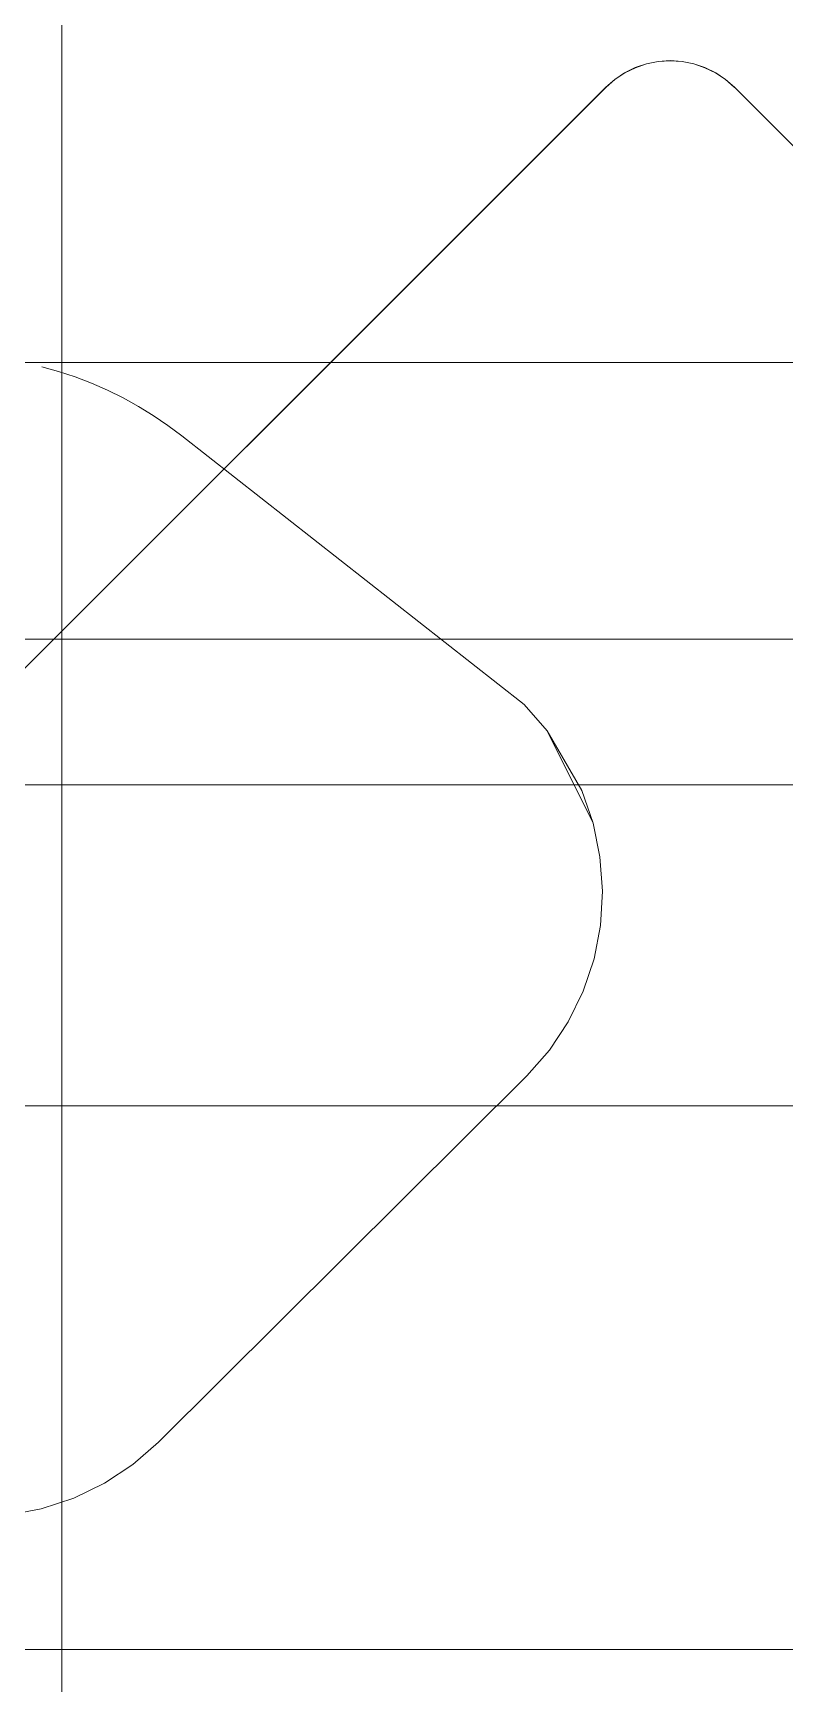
# Model space of a CAD drawing. Extents: x -566 to 72611, y -487 to 32334.
# Drawn here: x 67.62 to 78.48, y 154.64 to 178.51 of the extents above; entities that cross this region are included whole.
import ezdxf

# ---------------------------------------------------------------- set-up
doc = ezdxf.new("R2010")
doc.units = 0
doc.header["$LTSCALE"] = 0.5
doc.header["$MEASUREMENT"] = 0
doc.linetypes.add('HIDDEN', pattern=[0.375, 0.25, -0.125])
doc.layers.add('ceilling', color=141, linetype='CONTINUOUS', lineweight=18)
doc.layers.add('projection', color=153, linetype='HIDDEN', lineweight=9)
doc.layers.add('floor', color=7, linetype='CONTINUOUS', lineweight=5, true_color=0xcfcfcf)
doc.layers.add('layout', color=7, linetype='CONTINUOUS', lineweight=5, true_color=0xcfcfcf)

msp = doc.modelspace()

# ---------------------------------------------------------------- hatches: boundary and pattern name
at = {"layer": 'floor'}
h = msp.add_hatch(dxfattribs=at)
h.set_pattern_fill('ANSI37', color=256, scale=100, angle=45)
h.set_pattern_definition([(90, (243.028, 267.632), (-12.5, 9e-16), []), (180, (243.028, 267.632), (-9e-16, -12.5), [])])
h.paths.add_polyline_path([(253.46925, 349.5), (154.11744, 349.5), (154.11744, 348.5), (101.14781, 348.5), (101.14781, 349.5), (0, 349.5), (0, 344.5), (36, 344.5, -0.33835703), (0, 308.66941), (0, 308.5), (0, 173.75), (253.46925, 173.75)])
h.paths.add_polyline_path([(36, 344.5), (0, 344.5), (0, 308.66941, 0.33835703)], flags=17)
h.paths.add_polyline_path([(253.46925, 173.75), (0, 173.75), (0, 173.74997), (0, 169.75), (253.46925, 169.75)])
h.paths.add_polyline_path([(253.46925, 169.75), (0, 169.75), (0, 149.21137), (36, 149.21137, -0.33835703), (0, 113.38078), (0, 113.21137), (0, 29.94998), (0, -5), (253.46925, -5)])
h.paths.add_polyline_path([(36, 149.21137), (0, 149.21137), (0, 113.38078, 0.33835703)], flags=17)
h.paths.add_polyline_path([(575.25, 169.75), (510, 169.75), (474.75, 169.75), (327.5, 169.75), (285.46925, 169.75), (285.46925, 165.75), (253.46925, 165.75), (253.46925, -5), (263.99725, -5), (263.99725, 95.99051), (287, 95.99051), (287, 97.5), (292, 97.5), (292, -5), (341.25, -5), (341.25, 13.02988), (341.25012, 15.02988), (346.24839, 15.02988, 0.36108524), (374.08728, 41.24999), (346.25012, 41.24999), (346.25012, 42.99999), (341.25, 42.99999), (341.25, 44.99999), (341.25, 97.5), (357.75, 97.5), (405.75, 97.5), (575.25, 97.5)])

# ---------------------------------------------------------------- linework, layer by layer
at = {"layer": 'ceilling'}
for p, q in [((327.5, 173.75), (0, 173.74997)), ((327.5, 169.75), (0, 169.75)), ((0, 163), (575.25, 163)), ((0, 163), (575.25, 163))]:
    msp.add_line(p, q, dxfattribs=at)
at = {"layer": 'layout'}
for points in [[(76.48336, 178.06526, -69.72025), (76.65159, 178.10057, -69.73263), (76.48284, 178.06699, -69.73263)], [(76.65159, 178.10057, -69.73263), (76.48336, 178.06526, -69.72025), (76.65185, 178.09875, -69.72025)], [(76.65185, 178.09875, -69.72025), (76.82332, 178.11183, -69.73263), (76.65159, 178.10057, -69.73263)], [(76.82332, 178.11183, -69.73263), (76.65185, 178.09875, -69.72025), (76.82323, 178.11002, -69.72025)], [(76.82323, 178.11002, -69.72025), (76.99496, 178.10057, -69.73263), (76.82332, 178.11183, -69.73263)], [(76.99496, 178.10057, -69.73263), (76.82323, 178.11002, -69.72025), (76.9947, 178.09875, -69.72025)], [(76.9947, 178.09875, -69.72025), (77.16371, 178.06699, -69.73263), (76.99496, 178.10057, -69.73263)], [(77.16371, 178.06699, -69.73263), (76.9947, 178.09875, -69.72025), (77.16319, 178.06526, -69.72025)], [(75.89455, 177.7253, -69.72025), (76.02269, 177.84006, -69.73263), (75.89325, 177.7266, -69.73263)], [(76.02269, 177.84006, -69.73263), (75.89455, 177.7253, -69.72025), (76.02376, 177.83864, -69.72025)], [(76.02376, 177.83864, -69.72025), (76.16567, 177.93566, -69.73263), (76.02269, 177.84006, -69.73263)], [(76.16567, 177.93566, -69.73263), (76.02376, 177.83864, -69.72025), (76.16658, 177.93406, -69.72025)], [(76.16658, 177.93406, -69.72025), (76.31996, 178.01166, -69.73263), (76.16567, 177.93566, -69.73263)], [(76.31996, 178.01166, -69.73263), (76.16658, 177.93406, -69.72025), (76.32069, 178.01006, -69.72025)], [(76.32069, 178.01006, -69.72025), (76.48284, 178.06699, -69.73263), (76.31996, 178.01166, -69.73263)], [(76.48284, 178.06699, -69.73263), (76.32069, 178.01006, -69.72025), (76.48336, 178.06526, -69.72025)], [(77.16319, 178.06526, -69.72025), (77.32659, 178.01166, -69.73263), (77.16371, 178.06699, -69.73263)], [(77.32659, 178.01166, -69.73263), (77.16319, 178.06526, -69.72025), (77.32594, 178.01006, -69.72025)], [(77.32594, 178.01006, -69.72025), (77.48088, 177.93557, -69.73263), (77.32659, 178.01166, -69.73263)], [(77.48088, 177.93557, -69.73263), (77.32594, 178.01006, -69.72025), (77.47997, 177.93406, -69.72025)], [(77.47997, 177.93406, -69.72025), (77.6239, 177.84002, -69.73263), (77.48088, 177.93557, -69.73263)], [(77.6239, 177.84002, -69.73263), (77.47997, 177.93406, -69.72025), (77.62287, 177.83864, -69.72025)], [(77.62287, 177.83864, -69.72025), (77.75334, 177.72664, -69.73263), (77.6239, 177.84002, -69.73263)], [(77.75334, 177.72664, -69.73263), (77.62287, 177.83864, -69.72025), (77.75209, 177.7253, -69.72025)], [(55.08781, 156.91857, -69.72025), (75.89325, 177.7266, -69.73263), (55.08643, 156.91977, -69.73263)], [(75.89325, 177.7266, -69.73263), (55.08781, 156.91857, -69.72025), (75.89455, 177.7253, -69.72025)], [(77.75334, 177.72664, -69.73263), (99.48882, 155.98857, -69.72025), (99.49016, 155.98982, -69.73263)], [(67.9861, 173.61757, -79.38364), (67.9861, 173.61757, -79.38364), (67.9861, 173.61757, -80.51045), (67.74362, 173.68571, -79.38364)], [(67.74362, 173.68571, -80.51045), (67.74362, 173.68571, -80.51045), (67.74362, 173.68571, -79.38364), (67.9861, 173.61757, -80.51045)], [(68.22529, 173.53823, -79.38364), (68.22529, 173.53823, -79.38364), (68.22529, 173.53823, -80.51045), (67.9861, 173.61757, -79.38364)], [(67.9861, 173.61757, -80.51045), (67.9861, 173.61757, -80.51045), (67.9861, 173.61757, -79.38364), (68.22529, 173.53823, -80.51045)], [(68.4607, 173.44789, -79.38364), (68.4607, 173.44789, -79.38364), (68.4607, 173.44789, -80.51045), (68.22529, 173.53823, -79.38364)], [(68.22529, 173.53823, -80.51045), (68.22529, 173.53823, -80.51045), (68.22529, 173.53823, -79.38364), (68.4607, 173.44789, -80.51045)], [(68.4607, 173.44789, -80.51045), (68.4607, 173.44789, -80.51045), (68.4607, 173.44789, -79.38364), (68.69193, 173.34666, -80.51045)], [(68.4607, 173.44789, -79.38364), (68.4607, 173.44789, -79.38364), (68.69193, 173.34666, -80.51045), (68.69193, 173.34666, -79.38364)], [(68.91836, 173.23481, -79.38364), (68.91836, 173.23481, -79.38364), (68.91836, 173.23481, -80.51045), (68.69193, 173.34666, -79.38364)], [(68.69193, 173.34666, -80.51045), (68.69193, 173.34666, -80.51045), (68.69193, 173.34666, -79.38364), (68.91836, 173.23481, -80.51045)], [(69.13954, 173.11257, -79.38364), (69.13954, 173.11257, -79.38364), (69.13954, 173.11257, -80.51045), (68.91836, 173.23481, -79.38364)], [(68.91836, 173.23481, -80.51045), (68.91836, 173.23481, -80.51045), (68.91836, 173.23481, -79.38364), (69.13954, 173.11257, -80.51045)], [(69.35492, 172.98024, -79.38364), (69.35492, 172.98024, -79.38364), (69.35492, 172.98024, -80.51045), (69.13954, 173.11257, -79.38364)], [(69.13954, 173.11257, -80.51045), (69.13954, 173.11257, -80.51045), (69.13954, 173.11257, -79.38364), (69.35492, 172.98024, -80.51045)], [(69.56408, 172.83811, -79.38364), (69.56408, 172.83811, -79.38364), (69.56408, 172.83811, -80.51045), (69.35492, 172.98024, -79.38364)], [(69.35492, 172.98024, -80.51045), (69.35492, 172.98024, -80.51045), (69.35492, 172.98024, -79.38364), (69.56408, 172.83811, -80.51045)], [(69.7666, 172.68644, -79.38364), (69.7666, 172.68644, -79.38364), (69.7666, 172.68644, -80.51045), (69.56408, 172.83811, -79.38364)], [(69.56408, 172.83811, -80.51045), (69.56408, 172.83811, -80.51045), (69.56408, 172.83811, -79.38364), (69.7666, 172.68644, -80.51045)], [(74.71398, 168.80078, -79.38364), (74.71398, 168.80078, -79.38364), (74.71398, 168.80078, -80.51045), (69.7666, 172.68644, -79.38364)], [(69.7666, 172.68644, -80.51045), (69.7666, 172.68644, -80.51045), (69.7666, 172.68644, -79.38364), (74.71398, 168.80078, -80.51045)], [(75.04394, 168.42374, -79.38364), (75.04394, 168.42374, -79.38364), (75.04394, 168.42374, -80.51045), (74.71398, 168.80078, -79.38364)], [(74.71398, 168.80078, -80.51045), (74.71398, 168.80078, -80.51045), (74.71398, 168.80078, -79.38364), (75.04394, 168.42374, -80.51045)], [(75.04394, 168.42374, -80.51045), (75.04394, 168.42374, -80.51045), (75.54559, 167.56001, -79.38364), (75.70865, 167.08815, -80.51045)], [(75.70865, 167.08815, -79.38364), (75.70865, 167.08815, -79.38364), (75.70865, 167.08815, -80.51045), (75.54559, 167.56001, -79.38364)], [(75.8092, 166.60023, -79.38364), (75.8092, 166.60023, -79.38364), (75.8092, 166.60023, -80.51045), (75.70865, 167.08815, -79.38364)], [(75.70865, 167.08815, -80.51045), (75.70865, 167.08815, -80.51045), (75.70865, 167.08815, -79.38364), (75.8092, 166.60023, -80.51045)], [(75.84537, 166.10471, -79.38364), (75.84537, 166.10471, -79.38364), (75.84537, 166.10471, -80.51045), (75.8092, 166.60023, -79.38364)], [(75.8092, 166.60023, -80.51045), (75.8092, 166.60023, -80.51045), (75.8092, 166.60023, -79.38364), (75.84537, 166.10471, -80.51045)], [(75.81668, 165.60992, -80.51045), (75.81668, 165.60992, -80.51045), (75.84537, 166.10471, -80.51045), (75.81668, 165.60992, -79.38364)], [(75.84537, 166.10471, -79.38364), (75.84537, 166.10471, -79.38364), (75.81668, 165.60992, -79.38364), (75.84537, 166.10471, -80.51045)], [(75.72357, 165.12436, -80.51045), (75.72357, 165.12436, -80.51045), (75.81668, 165.60992, -80.51045), (75.72357, 165.12436, -79.38364)], [(75.81668, 165.60992, -79.38364), (75.81668, 165.60992, -79.38364), (75.72357, 165.12436, -79.38364), (75.81668, 165.60992, -80.51045)], [(75.56765, 164.65639, -80.51045), (75.56765, 164.65639, -80.51045), (75.72357, 165.12436, -80.51045), (75.56765, 164.65639, -79.38364)], [(75.72357, 165.12436, -79.38364), (75.72357, 165.12436, -79.38364), (75.56765, 164.65639, -79.38364), (75.72357, 165.12436, -80.51045)], [(75.35159, 164.21398, -80.51045), (75.35159, 164.21398, -80.51045), (75.56765, 164.65639, -80.51045), (75.35159, 164.21398, -79.38364)], [(75.56765, 164.65639, -79.38364), (75.56765, 164.65639, -79.38364), (75.35159, 164.21398, -79.38364), (75.56765, 164.65639, -80.51045)], [(75.07896, 163.80482, -80.51045), (75.07896, 163.80482, -80.51045), (75.35159, 164.21398, -80.51045), (75.07896, 163.80482, -79.38364)], [(75.35159, 164.21398, -79.38364), (75.35159, 164.21398, -79.38364), (75.07896, 163.80482, -79.38364), (75.35159, 164.21398, -80.51045)], [(74.75465, 163.43568, -80.51045), (74.75465, 163.43568, -80.51045), (75.07896, 163.80482, -80.51045), (74.75465, 163.43568, -79.38364)], [(75.07896, 163.80482, -79.38364), (75.07896, 163.80482, -79.38364), (74.75465, 163.43568, -79.38364), (75.07896, 163.80482, -80.51045)], [(69.43048, 158.13614, -80.51045), (69.43048, 158.13614, -80.51045), (74.75465, 163.43568, -80.51045), (69.43048, 158.13614, -79.38364)], [(74.75465, 163.43568, -79.38364), (74.75465, 163.43568, -79.38364), (69.43048, 158.13614, -79.38364), (74.75465, 163.43568, -80.51045)], [(69.05983, 157.81352, -80.51045), (69.05983, 157.81352, -80.51045), (69.43048, 158.13614, -80.51045), (69.05983, 157.81352, -79.38364)], [(69.43048, 158.13614, -79.38364), (69.43048, 158.13614, -79.38364), (69.05983, 157.81352, -79.38364), (69.43048, 158.13614, -80.51045)], [(68.64941, 157.54279, -80.51045), (68.64941, 157.54279, -80.51045), (69.05983, 157.81352, -80.51045), (68.64941, 157.54279, -79.38364)], [(69.05983, 157.81352, -79.38364), (69.05983, 157.81352, -79.38364), (68.64941, 157.54279, -79.38364), (69.05983, 157.81352, -80.51045)], [(68.20602, 157.3288, -80.51045), (68.20602, 157.3288, -80.51045), (68.64941, 157.54279, -80.51045), (68.20602, 157.3288, -79.38364)], [(68.64941, 157.54279, -79.38364), (68.64941, 157.54279, -79.38364), (68.20602, 157.3288, -79.38364), (68.64941, 157.54279, -80.51045)], [(67.73731, 157.17504, -80.51045), (67.73731, 157.17504, -80.51045), (68.20602, 157.3288, -80.51045), (67.73731, 157.17504, -79.38364)], [(68.20602, 157.3288, -79.38364), (68.20602, 157.3288, -79.38364), (67.73731, 157.17504, -79.38364), (68.20602, 157.3288, -80.51045)], [(67.25135, 157.08419, -80.51045), (67.25135, 157.08419, -80.51045), (67.73731, 157.17504, -80.51045), (67.25135, 157.08419, -79.38364)], [(67.73731, 157.17504, -79.38364), (67.73731, 157.17504, -79.38364), (67.25135, 157.08419, -79.38364), (67.73731, 157.17504, -80.51045)]]:
    msp.add_3dface(points, dxfattribs=at)
at = {"layer": 'projection'}
for p, q in [((259.75, 173.75), (0, 173.75)), ((259.75, 169.75), (0, 169.75))]:
    msp.add_line(p, q, dxfattribs=at)

doc.saveas('drawing.dxf')
